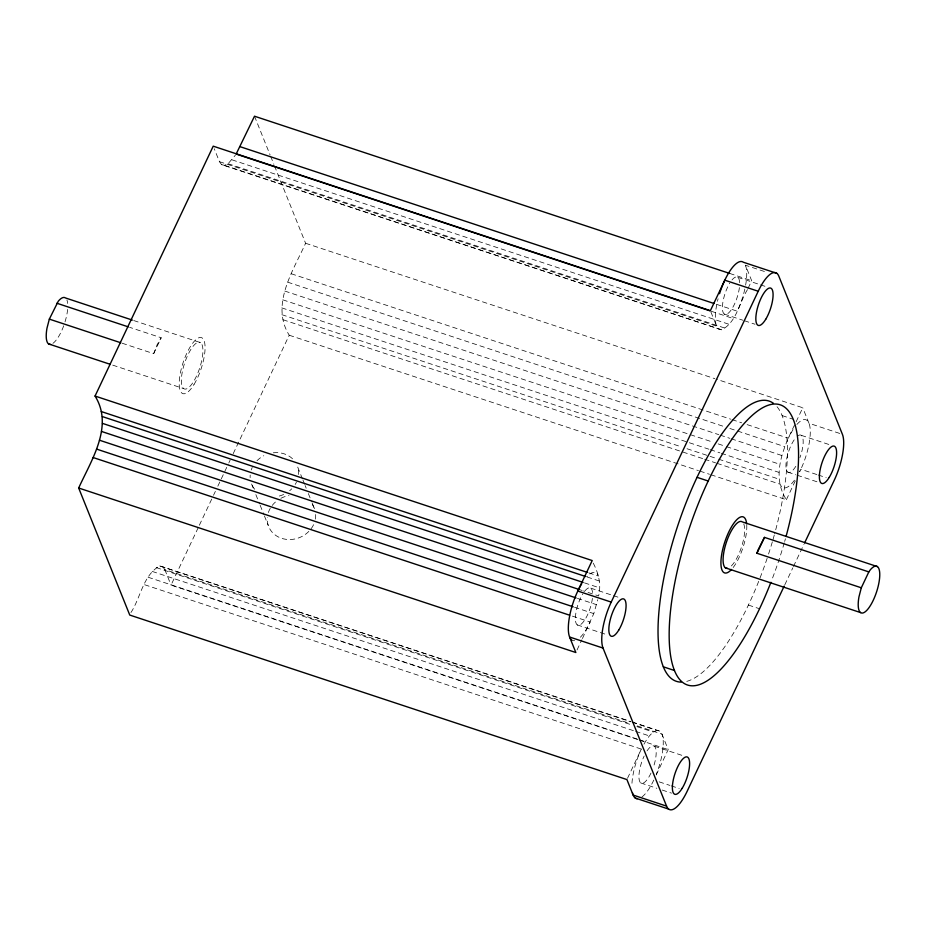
<?xml version="1.0" encoding="UTF-8"?>
<svg xmlns="http://www.w3.org/2000/svg" width="926" height="926" viewBox="0 0 926 926"><rect width="100%" height="100%" fill="white"/><g stroke="black" fill="none" stroke-linecap="round" stroke-linejoin="round"><path stroke-width="0.69" stroke-dasharray="4.63 3.47" d="M233.213 453.647L289.225 335.224C270.299 304.92 293.172 270.774 305.592 243.26L274.409 165.696M593.242 563.135C598.566 573.263 601.437 584.619 598.624 595.939L583.519 590.938M710.844 474.725L786.382 499.727C770.455 474.992 784.009 446.228 795.538 423.008M582.442 638.546L593.774 613.614L597.768 599.701M122.105 343.199L153.681 353.651L157.084 344.808L161.193 337.759L129.617 327.306M153.681 353.651L161.193 337.759M130.96 612.526C140.648 597.802 143.032 575.011 159.77 565.936L631.034 721.585M637.991 739.608L171.044 585.105L198.743 526.535M199.356 525.227L212.899 496.602M213.512 495.294L215.364 491.393M217.83 486.185L228.282 464.065M228.907 462.757L230.134 460.164M577.037 649.971L581.841 639.808M747.467 289.606C739.295 302.617 736.598 322.317 721.655 329.841L221.557 164.643L219.45 161.668L214.265 148.762M748.069 288.333L751.68 280.705L745.442 265.218L766.844 272.29M627.515 778.291L641.324 749.088L144.167 584.584M796.14 421.735L802.749 407.764L716.226 379.139M656.198 775.004L668.202 749.597L661.974 734.098L659.868 731.135L632.4 722.037M786.382 499.727L795.388 480.675M784.808 584.792L792.841 567.812M793.455 566.504L803.953 544.303M643.964 744.18C647.077 738.728 650.689 732.605 656.928 730.44L659.868 731.135M221.557 164.643L224.497 165.337L228.085 163.705L235.343 155.209M729.7 273.436L751.68 280.705M737.79 277.314L759.193 284.386M760.524 284.838L767.214 287.048M716.655 304.376L737.258 311.194A35.813 11.54 -71.7 0 0 744.886 288.808M724.259 314.076L742.988 320.269M744.319 320.709L755.014 324.25M711.342 311.286L733.311 318.556M232.056 159.851L729.213 324.355M228.085 163.705L725.243 328.209M219.45 161.668L716.62 326.172L718.715 329.147M224.497 165.337L721.655 329.841M305.592 243.26L714.86 378.676M839.732 433.437L808.977 423.263L802.749 407.764M782.123 415.589L793.269 419.281M801.326 435.359L829.407 444.654M291.181 273.737L730.649 419.154M732.026 419.617L741.645 422.8M747.132 424.617L788.339 438.241A35.813 11.54 -71.7 0 1 795.561 426.087M287.662 282.164L724.387 426.666M729.885 428.483L784.82 446.668M284.803 291.065L718.784 434.653M720.162 435.116L729.769 438.299M731.146 438.75L781.961 455.557M816.836 474.552L800.793 469.239L799.589 471.785A35.813 11.54 -71.7 0 0 810.192 429.328A35.813 11.54 -71.7 0 0 796.372 425.08M818.179 474.992L826.2 477.642M282.812 299.839L712.673 442.072M718.159 443.89L725.035 446.158M726.401 446.61L779.97 464.343M787.806 472.121L795.828 474.783M797.159 475.223L818.549 482.296M281.805 307.883L708.922 449.214M710.3 449.666L719.907 452.849M721.285 453.3L778.963 472.387M281.874 314.678L681.524 446.911M687.011 448.728L717.222 458.729M718.599 459.18L779.032 479.17M282.986 319.725L703.239 458.775M704.617 459.227L715.601 462.861M716.979 463.324L780.155 484.229A35.813 11.54 -71.7 0 0 795.214 479.136M289.225 335.224L698.482 470.639M699.859 471.091L709.466 474.274M133.714 320.535L200.595 342.655A24.597 7.929 -71.7 0 1 193.708 381.338A24.597 7.929 -71.7 0 1 182.109 372.912A24.597 7.929 -71.7 0 1 200.595 342.655M112.706 365.133L183.684 388.607M748.393 605.072L759.54 608.752M588.832 572.87L598.439 576.053A35.813 11.54 -71.7 0 0 586.852 576.713M587.2 577.014L599.562 581.1M584.514 582.882L599.62 587.883M590.788 588.149L612.179 595.233M613.521 595.673L618.869 597.444M579.398 589.573L582.141 590.487M577.396 598.358L596.622 604.713M574.548 607.259L593.774 613.614M572.395 616.126L590.256 622.029A35.813 11.54 -71.7 0 1 580.197 637.389M577.257 624.911L608.012 635.097M159.77 565.936L630.837 721.805M632.203 722.257L656.928 730.44M162.71 566.631L164.816 569.606L630.386 723.646M637.25 725.926L661.974 734.098A35.813 11.54 -71.7 0 1 656.36 774.136M156.193 567.569L631.37 724.803M636.868 726.621L653.351 732.072M152.211 571.423L634.264 730.927M635.641 731.378L649.369 735.927M148.114 577.222L638.408 739.457M639.785 739.909L645.272 741.726M639.368 740.059L668.202 749.597M654.323 746.206L683.735 755.94M659.138 781.857L669.834 785.387M671.176 785.838L679.198 788.489M640.792 782.968L656.835 788.269M662.183 790.04L671.547 793.142M710.902 311.969L716.62 326.172A35.813 11.54 -71.7 0 1 718.09 298.774M254.511 116.213L270.103 154.989M270.647 156.332L273.876 164.353M302.466 478.916L297.651 466.935A24.597 21.761 -21.9 0 1 298.508 474.506M302.999 480.247L304.608 484.24M305.14 485.56L306.205 488.222M308.346 493.546L311.553 501.533M312.097 502.864L314.771 509.52A24.597 21.761 -21.9 0 0 311.877 503.883M251.583 483.974L253.192 487.967M255.865 494.623L259.604 503.929M260.148 505.26L263.887 514.578M264.419 515.909L268.17 525.216M164.816 569.606L171.044 585.105M777.041 406.734A147.593 47.562 -71.7 0 1 774.657 533.7M774.286 535.054A147.593 47.562 -71.7 0 1 772.735 540.495M772.342 541.86A147.593 47.562 -71.7 0 1 767.608 556.92M767.156 558.285A147.593 47.562 -71.7 0 1 759.239 579.977M758.695 581.343A147.593 47.562 -71.7 0 1 684.117 681.918M797.749 435.88A19.677 6.343 -71.7 0 1 799.925 457.629M795.816 466.299A19.677 6.343 -71.7 0 1 785.942 465.963A19.677 6.343 -71.7 0 1 795.561 437.998M745.442 265.218A35.813 11.54 -71.7 0 1 745.627 285.104M653.791 780.086A35.813 11.54 -71.7 0 1 641.776 797.101M631.96 783.234A35.813 11.54 -71.7 0 1 641.324 749.088M732.026 279.941A19.677 6.343 -71.7 0 1 739.596 285.451M739.399 287.592A19.677 6.343 -71.7 0 1 730.035 311.437A19.677 6.343 -71.7 0 1 722.407 307.907A19.677 6.343 -71.7 0 1 729.769 283.136M585.024 590.788A19.677 6.343 -71.7 0 1 592.559 592.559M592.397 598.428A19.677 6.343 -71.7 0 1 583.033 622.284A19.677 6.343 -71.7 0 1 575.393 618.753A19.677 6.343 -71.7 0 1 582.767 593.971M647.054 750.859A19.677 6.343 -71.7 0 1 655.515 747.93A19.677 6.343 -71.7 0 1 653.351 767.272M650.978 773.094A19.677 6.343 -71.7 0 1 639.635 781.336A19.677 6.343 -71.7 0 1 644.137 756.067M296.459 482.11A24.597 21.761 -21.9 0 1 295.162 484.472M291.736 488.824A24.597 21.761 -21.9 0 1 289.676 490.711M283.645 494.472A24.597 21.761 -21.9 0 1 276.828 496.579M254.719 489.264A24.597 21.761 -21.9 0 1 251.467 483.823M250.147 477.642A24.597 21.761 -21.9 0 1 250.194 475.073M251.247 469.945A24.597 21.761 -21.9 0 1 252.242 467.48M256.965 460.754A24.597 21.761 -21.9 0 1 263.783 455.731M273.263 452.802A24.597 21.761 -21.9 0 1 293.125 459.377M574.652 640.676A35.813 11.54 -71.7 0 1 571.712 639.993M743.763 523.954A24.597 7.929 -71.7 0 1 741.61 546.71A24.597 7.929 -71.7 0 1 729.885 567.221M785.433 538.747A147.593 47.562 -71.7 0 1 784.669 541.455M784.276 542.821A147.593 47.562 -71.7 0 1 771.451 580.926M746.761 525.192A29.516 9.515 -71.7 0 1 732.373 568.506M66.915 299.989A24.597 7.929 -71.7 0 1 67.679 303.462M67.621 309.423A24.597 7.929 -71.7 0 1 64.947 322.132M63.709 325.79A24.597 7.929 -71.7 0 1 50.583 344.379M315.662 514.52A24.597 21.761 -21.9 0 1 314.574 522.218M313.578 524.683A24.597 21.761 -21.9 0 1 309.793 530.39M308.856 531.397A24.597 21.761 -21.9 0 1 281.562 538.307A24.597 21.761 -21.9 0 1 267.301 517.657M268.366 512.518A24.597 21.761 -21.9 0 1 271.411 506.534M272.244 505.411A24.597 21.761 -21.9 0 1 276.145 501.441M280.891 498.304A24.597 21.761 -21.9 0 1 288.981 495.584M194.02 384.475A29.516 9.515 -71.7 0 0 202.285 338.059A29.516 9.515 -71.7 0 0 180.107 374.37A29.516 9.515 -71.7 0 0 194.02 384.475"/><path stroke-width="1.39" d="M784.195 586.089L687.219 791.14A35.813 11.54 -71.7 0 1 666.57 806.129L633.141 795.064L626.914 779.565L129.756 615.061L78.675 488.014C91.107 460.5 113.979 426.354 95.054 396.05L213.223 146.169L710.381 310.673L724.803 280.196L758.22 291.25A35.813 11.54 -71.7 0 1 778.87 276.272L842.405 434.317A35.813 11.54 -71.7 0 1 834.222 480.305L804.578 542.995M132.349 320.083L65.468 297.952A24.597 7.929 -71.7 0 0 58.257 301.239L49.333 319.123L46.983 328.198A24.597 7.929 -71.7 0 0 50.583 344.379M861.307 587.79L756.959 553.262L757.943 550.206L764.471 537.381L868.82 571.909L870.232 569.907A24.597 7.929 -71.7 0 1 879.55 578.553A24.597 7.929 -71.7 0 1 865.903 611.206A24.597 7.929 -71.7 0 1 858.958 596.876L861.307 587.79L868.82 571.909M709.964 310.823L236.153 154.052L254.511 116.213L729.7 273.436M666.57 806.129L603.034 648.073A35.813 11.54 -71.7 0 1 611.218 602.097L758.22 291.25M756.959 553.262L764.471 537.381M776.764 273.297L743.346 262.243A35.813 11.54 -71.7 0 0 719.548 293.681M240.1 146.69L713.911 303.462M697.047 477.33L708.193 481.022M877.443 566.619L742.316 521.905A24.597 7.929 -71.7 0 0 726.123 543.064A24.597 7.929 -71.7 0 0 727.431 568.344M56.856 303.23L128.251 326.855M49.333 319.123L120.739 342.747M48.557 343.905L109.974 364.231M725.405 567.858L860.532 612.572M95.054 396.05L592.212 560.554L577.789 591.031L611.218 602.097M101.281 411.549L587.454 572.418M102.404 416.596L585.822 576.562M102.462 423.379L583.149 582.431M101.466 431.435L579.398 589.573M99.464 440.209L576.03 597.895M96.617 449.11L573.171 606.796M93.098 457.525L569.652 615.211M663.317 666.813L674.464 670.493M581.736 583.681A35.813 11.54 -71.7 0 0 569.606 637.019L603.034 648.073M78.675 488.014L575.845 652.517L569.606 637.019M635.248 798.038L668.676 809.104M681.177 682.115A147.593 47.562 -71.7 0 1 677.589 526.2A147.593 47.562 -71.7 0 1 773.453 403.342M571.712 639.993A35.813 11.54 -71.7 0 1 570.208 638.245M637.134 798.756A35.813 11.54 -71.7 0 1 632.458 792.783M731.54 569.455A29.516 9.515 -71.7 0 1 720.949 561.272A29.516 9.515 -71.7 0 1 733.38 523.873A29.516 9.515 -71.7 0 1 746.669 523.931M770.918 582.304A147.593 47.562 -71.7 0 1 670.401 654.312A147.593 47.562 -71.7 0 1 747.757 419.652A147.593 47.562 -71.7 0 1 786.186 535.992M765.709 319.32A19.677 6.343 -71.7 0 0 771.219 288.368A19.677 6.343 -71.7 0 0 756.438 312.571A19.677 6.343 -71.7 0 0 765.709 319.32M618.707 630.155A19.677 6.343 -71.7 0 0 624.217 599.215A19.677 6.343 -71.7 0 0 609.435 623.418A19.677 6.343 -71.7 0 0 618.707 630.155M682.242 788.2A19.677 6.343 -71.7 0 0 687.752 757.26A19.677 6.343 -71.7 0 0 672.97 781.463A19.677 6.343 -71.7 0 0 682.242 788.2M829.245 477.365A19.677 6.343 -71.7 0 0 834.754 446.425A19.677 6.343 -71.7 0 0 819.973 470.628A19.677 6.343 -71.7 0 0 829.245 477.365"/></g></svg>
